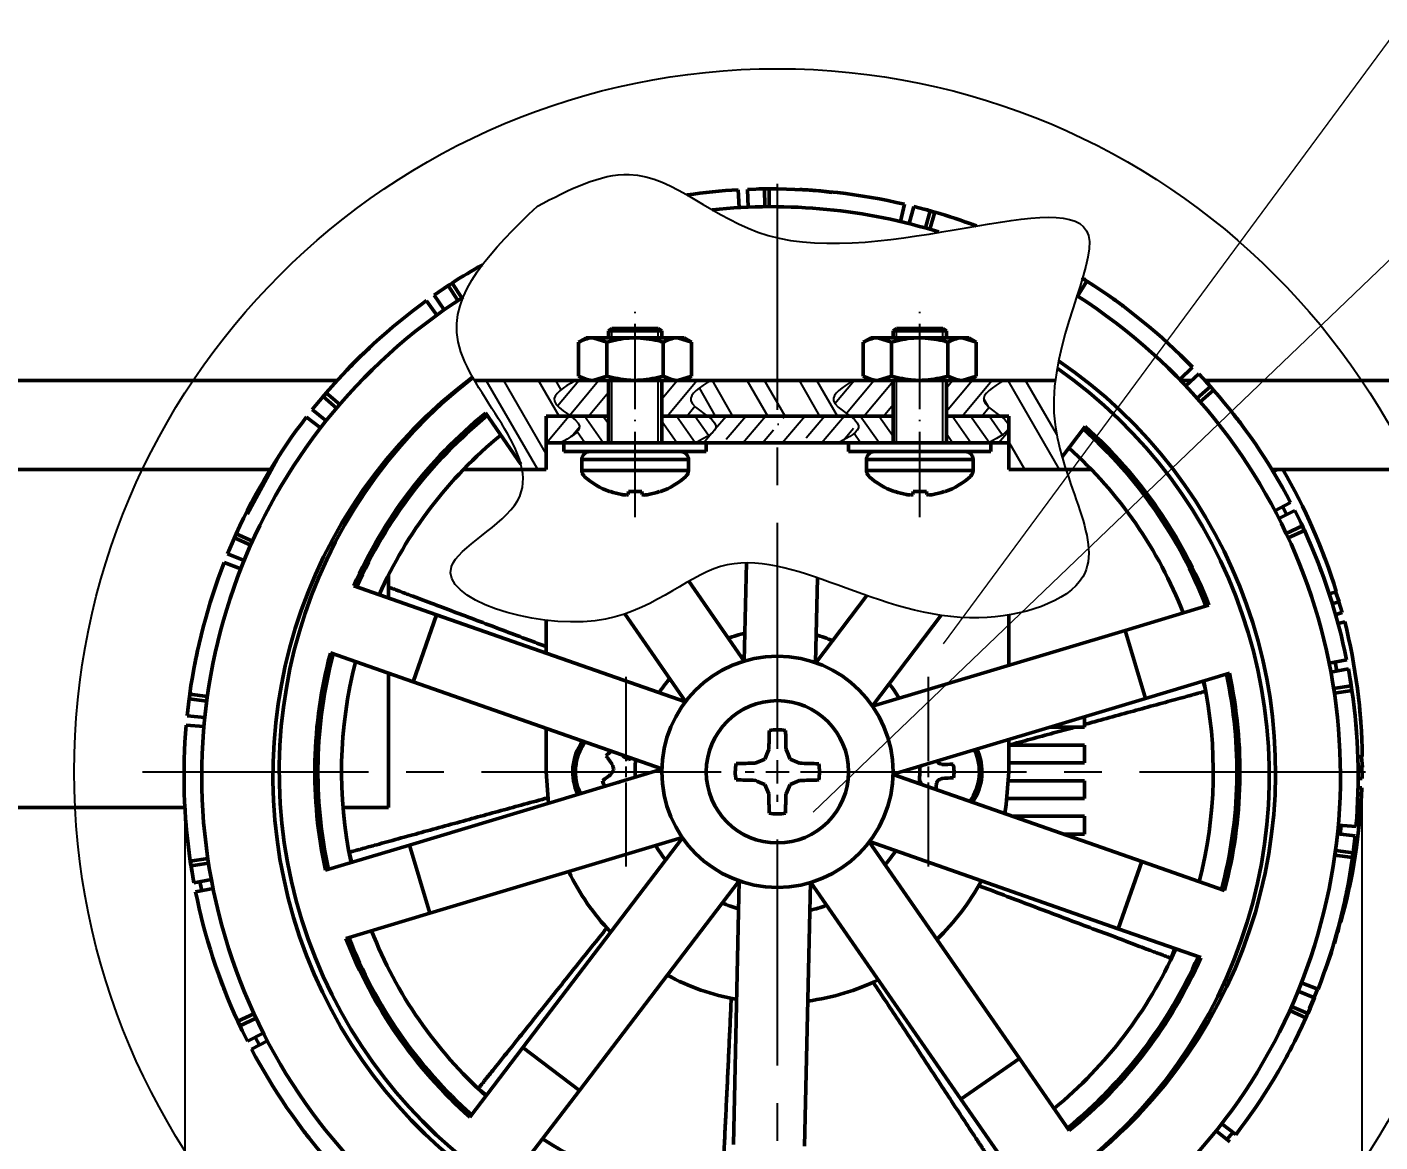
# Model space of a CAD drawing. Header units: inches. Extents: x -1846 to 3013, y 0 to 1997.
# Drawn here: x -982.8 to -868.7, y 184.3 to 278.4 of the extents above; entities that cross this region are included whole.
import ezdxf

# ---------------------------------------------------------------- set-up
doc = ezdxf.new("R2010")
doc.units = ezdxf.units.IN
doc.linetypes.add('ACAD_ISO04W100', pattern=[30, 24, -3, 0, -3])
doc.linetypes.add('CENTER2', pattern=[28.575, 19.05, -3.175, 3.175, -3.175])
doc.layers.get('0').update_dxf_attribs({"color": 2, "lineweight": 0})
for name, color, linetype, lineweight in [('Basic', 7, 'Continuous', 50), ('Tam', 1, 'ACAD_ISO04W100', 25), ('Thin', 3, 'Continuous', 25)]:
    doc.layers.add(name, color=color, linetype=linetype, lineweight=lineweight)
doc.styles.get("Standard").update_dxf_attribs({"font": '', "height": 4})
doc.styles.get('Standard').set_extended_font_data('TCVN 7284', italic=True)
doc.dimstyles.new('TCVN 7284', dxfattribs={"dimscale": 2, "dimtxt": 4, "dimasz": 2.5, "dimexe": 1.25, "dimexo": 0.625, "dimtad": 1, "dimtoh": 1, "dimdec": 0, "dimlfac": 0.66, "dimtxsty": 'Standard', "dimcen": 2.5, "dimclrd": 7, "dimclre": 7, "dimclrt": 7, "dimadec": 0, "dimazin": 0, "dimtfac": 1, "dimtdec": 0, "dimtofl": 0, "dimtmove": 0, "dimatfit": 3, "dimfxl": 1, "dimlwd": 25, "dimlwe": 25, "dimarcsym": 0})

# ---------------------------------------------------------------- blocks, each defined once
blk = doc.blocks.new('*U91')
at = {"layer": 'Tam', "color": 0, "linetype": 'CENTER2', "transparency": 16777216}
for p, q in [((0, 1.95), (0, 52.65)), ((-53.53, 0), (-1.95, 0)), ((1.95, 0), (52.79, 0)), ((0, -53.34), (0, -1.95))]:
    blk.add_line(p, q, dxfattribs=at)
at = {"layer": 'Tam', "color": 0, "linetype": 'Continuous', "transparency": 16777216}
for p, q in [((-0.98, 0), (0.98, 0)), ((0, -0.98), (0, 0.98))]:
    blk.add_line(p, q, dxfattribs=at)
blk = doc.blocks.new('*D96')
at = {"layer": 'Defpoints', "color": 0, "ltscale": 0.3, "transparency": 16777216}
for p in [(-840.75, 241.06), (-1245.75, 203.56), (-1245.75, 138.27)]:
    blk.add_point(p, dxfattribs=at)
at = {"layer": 'Thin', "color": 7, "linetype": 'Continuous', "lineweight": 25, "ltscale": 0.3, "transparency": 16777216}
for p, q in [((-840.75, 239.81), (-840.75, 135.77)), ((-1245.75, 202.31), (-1245.75, 135.77)), ((-845.75, 138.27), (-1240.75, 138.27))]:
    blk.add_line(p, q, dxfattribs=at)
at = {"layer": 'Thin', "color": 7, "ltscale": 0.3, "transparency": 16777216}
for points in [[(-1240.75, 139.1), (-1240.75, 137.44), (-1245.75, 138.27)], [(-845.75, 139.1), (-845.75, 137.44), (-840.75, 138.27)]]:
    blk.add_solid(points, dxfattribs=at)
at = {"layer": 'Thin', "color": 7, "ltscale": 0.3, "transparency": 16777216, "insert": (-1043.25, 141.92), "char_height": 4, "attachment_point": 5}
blk.add_mtext('270,0', dxfattribs=at)
blk = doc.blocks.new('*D94')
at = {"layer": 'Defpoints', "color": 0, "ltscale": 0.3, "transparency": 16777216}
for p in [(-969.46, 212.56), (-1115.25, 193.29), (-969.46, 146.27)]:
    blk.add_point(p, dxfattribs=at)
at = {"layer": 'Thin', "color": 7, "linetype": 'Continuous', "lineweight": 25, "ltscale": 0.3, "transparency": 16777216}
for p, q in [((-969.46, 211.31), (-969.46, 143.77)), ((-1115.25, 192.04), (-1115.25, 143.77)), ((-1110.25, 146.27), (-974.46, 146.27))]:
    blk.add_line(p, q, dxfattribs=at)
at = {"layer": 'Thin', "color": 7, "ltscale": 0.3, "transparency": 16777216}
for points in [[(-1110.25, 147.1), (-1110.25, 145.44), (-1115.25, 146.27)], [(-974.46, 147.1), (-974.46, 145.44), (-969.46, 146.27)]]:
    blk.add_solid(points, dxfattribs=at)
at = {"layer": 'Thin', "color": 7, "ltscale": 0.3, "transparency": 16777216, "insert": (-1042.35, 153.25), "char_height": 4, "attachment_point": 5}
blk.add_mtext('     {\\H0.7x;+0.5\\P}96,0 {\\H0.7x;-0.5}', dxfattribs=at)
blk = doc.blocks.new('*D95')
at = {"layer": 'Defpoints', "color": 0, "ltscale": 0.3, "transparency": 16777216}
for p in [(-969.46, 214.61), (-870.22, 214.61), (-870.22, 146.27)]:
    blk.add_point(p, dxfattribs=at)
at = {"layer": 'Thin', "color": 7, "linetype": 'Continuous', "lineweight": 25, "ltscale": 0.3, "transparency": 16777216}
for p, q in [((-969.46, 213.36), (-969.46, 143.77)), ((-870.22, 213.36), (-870.22, 143.77)), ((-964.46, 146.27), (-875.22, 146.27))]:
    blk.add_line(p, q, dxfattribs=at)
at = {"layer": 'Thin', "color": 7, "ltscale": 0.3, "transparency": 16777216}
for points in [[(-964.46, 147.1), (-964.46, 145.44), (-969.46, 146.27)], [(-875.22, 147.1), (-875.22, 145.44), (-870.22, 146.27)]]:
    blk.add_solid(points, dxfattribs=at)
at = {"layer": 'Thin', "color": 7, "ltscale": 0.3, "transparency": 16777216, "insert": (-919.77, 149.92), "char_height": 4, "attachment_point": 5}
blk.add_mtext('65,0', dxfattribs=at)
blk = doc.blocks.new('*U85')
at = {"layer": 'Tam', "color": 0, "linetype": 'CENTER2', "transparency": 16777216}
for p, q in [((0, 0.9), (0, 8)), ((-8, 0), (-0.9, 0)), ((0.9, 0), (8, 0)), ((0, -8), (0, -0.9))]:
    blk.add_line(p, q, dxfattribs=at)
at = {"layer": 'Tam', "color": 0, "linetype": 'Continuous', "transparency": 16777216}
for p, q in [((-0.45, 0), (0.45, 0)), ((0, -0.45), (0, 0.45))]:
    blk.add_line(p, q, dxfattribs=at)
blk = doc.blocks.new('*U86')
at = {"layer": 'Tam', "color": 0, "linetype": 'CENTER2', "transparency": 16777216}
for p, q in [((0, 0.9), (0, 8)), ((-8, 0), (-0.9, 0)), ((0.9, 0), (8, 0)), ((0, -8), (0, -0.9))]:
    blk.add_line(p, q, dxfattribs=at)
at = {"layer": 'Tam', "color": 0, "linetype": 'Continuous', "transparency": 16777216}
for p, q in [((-0.45, 0), (0.45, 0)), ((0, -0.45), (0, 0.45))]:
    blk.add_line(p, q, dxfattribs=at)

msp = doc.modelspace()

# ---------------------------------------------------------------- hatches: boundary and pattern name
at = {"layer": 'Thin', "ltscale": 0.3}
h = msp.add_hatch(dxfattribs=at)
h.set_pattern_fill('ANSI32', color=256, scale=0.4, angle=75)
h.set_pattern_definition([(120, (1.6667, 5), (-3.299557, -1.905), []), (120, (2.1315, 6.735), (-3.299557, -1.905), [])])
edge = h.paths.add_edge_path()
edge.add_line((-939, 245.56), (-936.96, 245.56))
edge.add_spline(control_points=[(-936.96, 245.56), (-937.51, 245.98), (-939.13, 246.99), (-937.5, 247.98), (-936.54, 248.56)], knot_values=[0, 0, 0, 0, 1.744291, 4.221109, 4.221109, 4.221109, 4.221109], degree=3, periodic=0)
edge.add_line((-936.54, 248.56), (-945.03, 248.56))
edge.add_spline(control_points=[(-945.17, 248.8), (-943.79, 246.35), (-941.77, 243.84), (-941.14, 241.54)], knot_values=[16.395486, 16.395486, 16.395486, 16.395486, 23.954284, 23.954284, 23.954284, 23.954284], degree=3, periodic=0)
edge.add_spline(control_points=[(-941.14, 241.54), (-941.1, 241.38), (-941.06, 241.22), (-941.03, 241.06)], knot_values=[23.954284, 23.954284, 23.954284, 23.954284, 24.476684, 24.476684, 24.476684, 24.476684], degree=3, periodic=0)
edge.add_line((-941.03, 241.06), (-939, 241.06))
edge.add_line((-939, 241.06), (-939, 245.56))
edge = h.paths.add_edge_path()
edge.add_line((-919.5, 248.56), (-925.1, 248.56))
edge.add_spline(control_points=[(-925.1, 248.56), (-926.04, 248), (-927.62, 247.01), (-925.96, 245.99), (-925.4, 245.56)], knot_values=[0.018863, 0.018863, 0.018863, 0.018863, 0.825606, 1.42576, 1.42576, 1.42576, 1.42576], degree=3, periodic=0)
edge.add_line((-925.4, 245.56), (-919.5, 245.56))
edge.add_line((-919.5, 245.56), (-919.5, 248.56))
edge = h.paths.add_edge_path()
edge.add_spline(control_points=[(-913.37, 245.56), (-913.93, 245.99), (-915.6, 247.01), (-914.01, 248), (-913.08, 248.56)], knot_values=[0.018863, 0.018863, 0.018863, 0.018863, 0.619017, 1.42576, 1.42576, 1.42576, 1.42576], degree=3, periodic=0)
edge.add_line((-913.08, 248.56), (-919.5, 248.56))
edge.add_line((-919.5, 248.56), (-919.5, 245.56))
edge.add_line((-919.5, 245.56), (-915.82, 245.56))
edge.add_line((-915.82, 245.56), (-913.37, 245.56))
edge = h.paths.add_edge_path()
edge.add_spline(control_points=[(-895.28, 241.39), (-895.72, 242.82), (-896.31, 245.2), (-896.18, 247.65), (-896.07, 248.56)], knot_values=[101.659015, 101.659015, 101.659015, 101.659015, 105.537105, 107.841149, 107.841149, 107.841149, 107.841149], degree=3, periodic=0)
edge.add_line((-896.07, 248.56), (-900.4, 248.56))
edge.add_spline(control_points=[(-900.4, 248.56), (-901.34, 248), (-902.93, 247.01), (-901.26, 245.99), (-900.7, 245.56)], knot_values=[0.018863, 0.018863, 0.018863, 0.018863, 0.825606, 1.42576, 1.42576, 1.42576, 1.42576], degree=3, periodic=0)
edge.add_line((-900.7, 245.56), (-900, 245.56))
edge.add_line((-900, 245.56), (-900, 244.79))
edge.add_spline(control_points=[(-900, 244.79), (-899.99, 244.78), (-899.98, 244.71), (-899.98, 244.64), (-900, 244.59)], knot_values=[1.795257, 1.795257, 1.795257, 1.795257, 1.816246, 1.895118, 1.895118, 1.895118, 1.895118], degree=3, periodic=0)
edge.add_line((-900, 244.59), (-900, 241.06))
edge.add_line((-900, 241.06), (-895.52, 241.06))
edge.add_line((-895.52, 241.06), (-895.28, 241.39))
at = {"layer": 'Thin'}
h = msp.add_hatch(dxfattribs=at)
h.set_pattern_fill('ANSI31', color=256, scale=0.4, angle=5)
h.set_pattern_definition([(50, (1.6667, 5), (-0.9728764, 0.8163403), [])])
edge = h.paths.add_edge_path()
edge.add_line((-933.75, 245.56), (-933.75, 248.56))
edge.add_line((-933.75, 248.56), (-936.54, 248.56))
edge.add_spline(control_points=[(-936.54, 248.56), (-937.5, 247.98), (-939.13, 246.99), (-937.51, 245.98), (-936.96, 245.56)], knot_values=[0, 0, 0, 0, 0.825606, 1.407036, 1.407036, 1.407036, 1.407036], degree=3, periodic=0)
edge.add_line((-936.96, 245.56), (-933.75, 245.56))
edge = h.paths.add_edge_path()
edge.add_spline(control_points=[(-925.4, 245.56), (-925.96, 245.99), (-927.62, 247.01), (-926.04, 248), (-925.1, 248.56)], knot_values=[0.018863, 0.018863, 0.018863, 0.018863, 0.619017, 1.42576, 1.42576, 1.42576, 1.42576], degree=3, periodic=0)
edge.add_line((-925.1, 248.56), (-929.25, 248.56))
edge.add_line((-929.25, 248.56), (-929.25, 245.56))
edge.add_line((-929.25, 245.56), (-925.4, 245.56))
edge = h.paths.add_edge_path()
edge.add_line((-909.75, 245.56), (-909.75, 248.56))
edge.add_line((-909.75, 248.56), (-913.08, 248.56))
edge.add_spline(control_points=[(-913.08, 248.56), (-914.01, 248), (-915.6, 247.01), (-913.93, 245.99), (-913.37, 245.56)], knot_values=[0.018863, 0.018863, 0.018863, 0.018863, 0.825606, 1.42576, 1.42576, 1.42576, 1.42576], degree=3, periodic=0)
edge.add_line((-913.37, 245.56), (-909.75, 245.56))
edge = h.paths.add_edge_path()
edge.add_spline(control_points=[(-900.7, 245.56), (-901.26, 245.99), (-902.93, 247.01), (-901.34, 248), (-900.4, 248.56)], knot_values=[0.018863, 0.018863, 0.018863, 0.018863, 0.619017, 1.42576, 1.42576, 1.42576, 1.42576], degree=3, periodic=0)
edge.add_line((-900.4, 248.56), (-905.25, 248.56))
edge.add_line((-905.25, 248.56), (-905.25, 245.56))
edge.add_line((-905.25, 245.56), (-900.7, 245.56))
at = {"layer": 'Thin', "ltscale": 0.3}
h = msp.add_hatch(dxfattribs=at)
h.set_pattern_fill('ANSI35', color=256, scale=0.4, angle=5)
h.set_pattern_definition([(50, (1.6667, 5), (-1.945753, 1.6326805), []), (50, (3.456, 5.1565), (-1.945753, 1.6326805), [3.175, -0.635, 0, -0.635])])
edge = h.paths.add_edge_path()
edge.add_spline(control_points=[(-937.8, 243.31), (-936.95, 243.77), (-935.65, 244.49), (-936.57, 245.27), (-936.96, 245.56)], knot_values=[4.221109, 4.221109, 4.221109, 4.221109, 6.367379, 7.595008, 7.595008, 7.595008, 7.595008], degree=3, periodic=0)
edge.add_line((-936.96, 245.56), (-939, 245.56))
edge.add_line((-939, 245.56), (-939, 243.31))
edge.add_line((-939, 243.31), (-937.8, 243.31))
edge = h.paths.add_edge_path()
edge.add_line((-919.5, 243.31), (-919.5, 245.56))
edge.add_line((-919.5, 245.56), (-925.4, 245.56))
edge.add_spline(control_points=[(-925.4, 245.56), (-925.03, 245.29), (-924.15, 244.5), (-925.49, 243.78), (-926.36, 243.31)], knot_values=[1.42576, 1.42576, 1.42576, 1.42576, 1.816246, 2.552473, 2.552473, 2.552473, 2.552473], degree=3, periodic=0)
edge.add_line((-926.36, 243.31), (-919.5, 243.31))
edge = h.paths.add_edge_path()
edge.add_spline(control_points=[(-914.34, 243.31), (-913.46, 243.78), (-912.13, 244.5), (-913, 245.29), (-913.37, 245.56)], knot_values=[1.42576, 1.42576, 1.42576, 1.42576, 2.161986, 2.552473, 2.552473, 2.552473, 2.552473], degree=3, periodic=0)
edge.add_line((-913.37, 245.56), (-915.82, 245.56))
edge.add_line((-915.82, 245.56), (-919.5, 245.56))
edge.add_line((-919.5, 245.56), (-919.5, 243.31))
edge.add_line((-919.5, 243.31), (-914.34, 243.31))
edge = h.paths.add_edge_path()
edge.add_spline(control_points=[(-900, 244.59), (-900.1, 244.15), (-900.89, 243.73), (-901.67, 243.31)], knot_values=[1.895118, 1.895118, 1.895118, 1.895118, 2.552473, 2.552473, 2.552473, 2.552473], degree=3, periodic=0)
edge.add_line((-901.67, 243.31), (-900, 243.31))
edge.add_line((-900, 243.31), (-900, 244.59))
edge = h.paths.add_edge_path()
edge.add_line((-900, 245.56), (-900.7, 245.56))
edge.add_spline(control_points=[(-900.7, 245.56), (-900.35, 245.3), (-900.06, 245.04), (-900, 244.79)], knot_values=[1.42576, 1.42576, 1.42576, 1.42576, 1.795257, 1.795257, 1.795257, 1.795257], degree=3, periodic=0)
edge.add_line((-900, 244.79), (-900, 245.56))
at = {"layer": 'Thin'}
h = msp.add_hatch(dxfattribs=at)
h.set_pattern_fill('ANSI31', color=256, scale=0.4, angle=80)
h.set_pattern_definition([(125, (1.6667, 5), (-1.0403231, -0.728442), [])])
edge = h.paths.add_edge_path()
edge.add_line((-933.75, 243.31), (-933.75, 245.56))
edge.add_line((-933.75, 245.56), (-936.96, 245.56))
edge.add_spline(control_points=[(-936.96, 245.56), (-936.57, 245.27), (-935.65, 244.49), (-936.95, 243.77), (-937.8, 243.31)], knot_values=[1.407036, 1.407036, 1.407036, 1.407036, 1.816246, 2.531669, 2.531669, 2.531669, 2.531669], degree=3, periodic=0)
edge.add_line((-937.8, 243.31), (-933.75, 243.31))
edge = h.paths.add_edge_path()
edge.add_spline(control_points=[(-926.36, 243.31), (-925.49, 243.78), (-924.15, 244.5), (-925.03, 245.29), (-925.4, 245.56)], knot_values=[1.42576, 1.42576, 1.42576, 1.42576, 2.161986, 2.552473, 2.552473, 2.552473, 2.552473], degree=3, periodic=0)
edge.add_line((-925.4, 245.56), (-929.25, 245.56))
edge.add_line((-929.25, 245.56), (-929.25, 243.31))
edge.add_line((-929.25, 243.31), (-926.36, 243.31))
edge = h.paths.add_edge_path()
edge.add_line((-909.75, 243.31), (-909.75, 245.56))
edge.add_line((-909.75, 245.56), (-913.37, 245.56))
edge.add_spline(control_points=[(-913.37, 245.56), (-913, 245.29), (-912.13, 244.5), (-913.46, 243.78), (-914.34, 243.31)], knot_values=[1.42576, 1.42576, 1.42576, 1.42576, 1.816246, 2.552473, 2.552473, 2.552473, 2.552473], degree=3, periodic=0)
edge.add_line((-914.34, 243.31), (-913.5, 243.31))
edge.add_line((-913.5, 243.31), (-909.75, 243.31))
edge = h.paths.add_edge_path()
edge.add_spline(control_points=[(-901.67, 243.31), (-900.89, 243.73), (-900.1, 244.15), (-900, 244.59)], knot_values=[1.895118, 1.895118, 1.895118, 1.895118, 2.552473, 2.552473, 2.552473, 2.552473], degree=3, periodic=0)
edge.add_line((-900, 244.59), (-900, 244.79))
edge.add_spline(control_points=[(-900, 244.79), (-900.06, 245.04), (-900.35, 245.3), (-900.7, 245.56)], knot_values=[1.42576, 1.42576, 1.42576, 1.42576, 1.795257, 1.795257, 1.795257, 1.795257], degree=3, periodic=0)
edge.add_line((-900.7, 245.56), (-905.25, 245.56))
edge.add_line((-905.25, 245.56), (-905.25, 243.31))
edge.add_line((-905.25, 243.31), (-901.67, 243.31))

# ---------------------------------------------------------------- linework, layer by layer
for p, q in [((-800.11, 369.11), (-905.53, 226.35)), ((-916.47, 212.16), (-800.11, 323.74))]:
    msp.add_line(p, q)
at = {"layer": 'Basic'}
for p, q in [((-922.72, 263.14), (-922.81, 264.64)), ((-922.03, 264.68), (-920.58, 264.72)), ((-921.97, 263.18), (-922.03, 264.68)), ((-920.57, 263.22), (-920.58, 264.72)), ((-920.58, 264.72), (-920.18, 264.69)), ((-920.18, 263.22), (-920.18, 264.72)), ((-916.47, 264.59), (-916.03, 264.56)), ((-915.98, 264.55), (-914.87, 264.41)), ((-909.11, 261.96), (-908.77, 263.42)), ((-908.38, 261.79), (-908.01, 263.24)), ((-908.01, 263.24), (-906.62, 262.87)), ((-907.02, 261.43), (-906.62, 262.87)), ((-906.65, 261.32), (-906.23, 262.76)), ((-906.62, 262.87), (-906.24, 262.73)), ((-947.26, 256.56), (-946.76, 256.83)), ((-946.1, 255.52), (-946.92, 256.78)), ((-894.2, 255.68), (-893.4, 256.95)), ((-893.8, 257.06), (-893.74, 257.16)), ((-893.76, 257.18), (-893.74, 257.16)), ((-893.74, 257.16), (-893.41, 256.92)), ((-948.45, 255.75), (-947.26, 256.56)), ((-947.59, 254.52), (-948.45, 255.75)), ((-946.43, 255.31), (-947.26, 256.56)), ((-948.21, 254.08), (-949.09, 255.29)), ((-935.62, 252.16), (-936.26, 251.79)), ((-935.62, 252.16), (-935.07, 252.16)), ((-933.88, 251.79), (-935.07, 252.16)), ((-931.5, 252.16), (-935.07, 252.16)), ((-933.75, 252.75), (-933.45, 252.95)), ((-933.75, 252.16), (-933.75, 252.75)), ((-933.75, 252.75), (-929.25, 252.75)), ((-929.55, 252.95), (-933.45, 252.95)), ((-931.5, 252.16), (-927.92, 252.16)), ((-929.25, 252.75), (-929.55, 252.95)), ((-929.25, 252.75), (-929.25, 252.16)), ((-926.73, 251.79), (-927.92, 252.16)), ((-927.92, 252.16), (-927.37, 252.16)), ((-926.73, 251.79), (-927.37, 252.16)), ((-911.62, 252.16), (-912.26, 251.79)), ((-911.62, 252.16), (-911.07, 252.16)), ((-909.88, 251.79), (-911.07, 252.16)), ((-907.5, 252.16), (-911.07, 252.16)), ((-909.75, 252.75), (-909.45, 252.95)), ((-909.75, 252.16), (-909.75, 252.75)), ((-909.75, 252.75), (-905.25, 252.75)), ((-905.55, 252.95), (-909.45, 252.95)), ((-907.5, 252.16), (-903.92, 252.16)), ((-905.25, 252.75), (-905.55, 252.95)), ((-905.25, 252.75), (-905.25, 252.16)), ((-902.73, 251.79), (-903.92, 252.16)), ((-903.92, 252.16), (-903.37, 252.16)), ((-902.73, 251.79), (-903.37, 252.16)), ((-954.66, 250.59), (-953.83, 251.33)), ((-936.26, 248.93), (-936.26, 251.79)), ((-933.88, 248.93), (-933.88, 251.79)), ((-929.12, 248.93), (-929.12, 251.79)), ((-926.73, 248.93), (-926.73, 251.79)), ((-912.26, 248.93), (-912.26, 251.79)), ((-909.88, 248.93), (-909.88, 251.79)), ((-905.12, 248.93), (-905.12, 251.79)), ((-902.73, 248.93), (-902.73, 251.79)), ((-936.26, 248.93), (-935.62, 248.56)), ((-933.88, 248.93), (-935.07, 248.56)), ((-926.73, 248.93), (-927.92, 248.56)), ((-927.37, 248.56), (-926.73, 248.93)), ((-912.26, 248.93), (-911.62, 248.56)), ((-909.88, 248.93), (-911.07, 248.56)), ((-902.73, 248.93), (-903.92, 248.56)), ((-903.37, 248.56), (-902.73, 248.93)), ((-885.57, 248.64), (-884.5, 249.69)), ((-885.05, 248.1), (-883.96, 249.12)), ((-883.96, 249.12), (-882.99, 248.05)), ((-1136.25, 248.56), (-956.61, 248.56)), ((-956.61, 248.56), (-1132.72, 248.56)), ((-957.8, 247.21), (-957.4, 247.61)), ((-945.01, 248.56), (-921.76, 248.56)), ((-945.01, 248.56), (-896.07, 248.56)), ((-933.75, 243.31), (-933.75, 248.56)), ((-929.25, 248.56), (-929.25, 243.31)), ((-909.75, 243.31), (-909.75, 248.56)), ((-905.25, 248.56), (-905.25, 243.31)), ((-885.5, 248.56), (-884.55, 248.56)), ((-884.11, 247.06), (-882.99, 248.05)), ((-883.85, 246.77), (-882.72, 247.75)), ((-883.45, 248.56), (-846.75, 248.56)), ((-848.25, 248.56), (-883.45, 248.56)), ((-882.99, 248.05), (-882.74, 247.73)), ((-958.72, 246.1), (-957.8, 247.21)), ((-956.66, 246.24), (-957.8, 247.21)), ((-956.4, 246.54), (-957.54, 247.52)), ((-958.01, 244.57), (-959.2, 245.48)), ((-957.55, 245.16), (-958.72, 246.1)), ((-944.11, 245.82), (-941.12, 241.51)), ((-933.75, 245.56), (-939, 245.56)), ((-939, 241.06), (-939, 245.56)), ((-915.82, 245.56), (-929.25, 245.56)), ((-909.75, 245.56), (-915.82, 245.56)), ((-900, 245.56), (-905.25, 245.56)), ((-900, 241.06), (-900, 245.56)), ((-893.55, 244.68), (-895.5, 242.13)), ((-913.5, 243.31), (-939, 243.31)), ((-937.5, 243.31), (-937.5, 242.56)), ((-925.5, 242.56), (-925.5, 243.31)), ((-900, 243.31), (-915.87, 243.31)), ((-913.5, 243.31), (-913.5, 242.56)), ((-901.5, 242.56), (-901.5, 243.31)), ((-964.19, 237.29), (-961.45, 242.32)), ((-925.5, 242.56), (-937.5, 242.56)), ((-936, 241.89), (-936, 240.98)), ((-927, 241.89), (-936, 241.89)), ((-927, 240.98), (-927, 241.89)), ((-901.5, 242.56), (-913.5, 242.56)), ((-912, 241.89), (-912, 240.98)), ((-903, 241.89), (-912, 241.89)), ((-903, 240.98), (-903, 241.89)), ((-962.25, 241.06), (-1132.72, 241.06)), ((-941.02, 241.06), (-945.96, 241.06)), ((-939, 241.06), (-941.02, 241.06)), ((-927, 240.98), (-936, 240.98)), ((-903, 240.98), (-912, 240.98)), ((-900, 241.06), (-895.17, 241.06)), ((-893.03, 241.06), (-895.17, 241.06)), ((-848.25, 241.06), (-877.81, 241.06)), ((-877.69, 240.86), (-877.35, 241.06)), ((-963.22, 239.4), (-962.63, 240.35)), ((-933.57, 239.19), (-933.65, 239.19)), ((-932.06, 239.19), (-932.09, 238.94)), ((-930.93, 239.19), (-932.06, 239.19)), ((-930.91, 238.94), (-930.93, 239.19)), ((-929.35, 239.19), (-929.42, 239.19)), ((-909.57, 239.19), (-909.65, 239.19)), ((-908.06, 239.19), (-908.09, 238.94)), ((-906.93, 239.19), (-908.06, 239.19)), ((-906.91, 238.94), (-906.93, 239.19)), ((-905.35, 239.19), (-905.42, 239.19)), ((-877.55, 237.58), (-876.23, 238.28)), ((-877.21, 236.91), (-875.87, 237.59)), ((-876.9, 237.92), (-876.55, 237.23)), ((-875.87, 237.59), (-875.24, 236.29)), ((-876.59, 235.65), (-875.24, 236.29)), ((-875.24, 236.29), (-875.09, 235.91)), ((-965.85, 233.95), (-965.28, 235.28)), ((-965.28, 235.28), (-965.01, 235.77)), ((-963.91, 234.67), (-965.28, 235.28)), ((-963.75, 235.02), (-965.12, 235.64)), ((-876.43, 235.3), (-875.07, 235.92)), ((-964.46, 233.38), (-965.85, 233.95)), ((-964.74, 232.68), (-966.14, 233.22)), ((-922.1, 233.17), (-922.29, 224.91)), ((-952.29, 232.16), (-952.29, 230.22)), ((-926.97, 231.63), (-922.31, 224.9)), ((-916.13, 231.92), (-916.29, 224.77)), ((-955.21, 231.24), (-948.24, 228.8)), ((-911.95, 230.42), (-916.26, 224.76)), ((-872.97, 230.57), (-872.38, 230.75)), ((-872.44, 230.73), (-872.13, 229.9)), ((-872.43, 230.74), (-872.34, 230.46)), ((-883.12, 229.62), (-890.19, 227.49)), ((-872.75, 229.72), (-872.13, 229.9)), ((-872.16, 229.9), (-871.87, 228.98)), ((-948.24, 228.8), (-950.22, 223.14)), ((-948.24, 228.8), (-927.26, 221.46)), ((-939, 225.57), (-939, 228.33)), ((-932.36, 228.87), (-927.25, 221.48)), ((-905.68, 228.76), (-911.49, 221.13)), ((-900, 224.55), (-900, 228.79)), ((-872.48, 228.81), (-871.87, 228.98)), ((-872.23, 228.08), (-871.67, 228.22)), ((-890.19, 227.49), (-911.47, 221.1)), ((-888.46, 221.75), (-890.19, 227.49)), ((-957.19, 225.58), (-950.22, 223.14)), ((-872.98, 224.71), (-871.5, 225.01)), ((-952.29, 223.86), (-952.29, 212.56)), ((-881.39, 223.87), (-888.46, 221.75)), ((-872.83, 223.97), (-871.36, 224.24)), ((-871.36, 224.24), (-871.11, 222.82)), ((-950.22, 223.14), (-929.24, 215.8)), ((-883.61, 223.2), (-883.38, 222.35)), ((-872.6, 222.59), (-871.11, 222.82)), ((-871.11, 222.82), (-871.08, 222.41)), ((-969.27, 220.28), (-969.1, 221.71)), ((-969.1, 221.71), (-968.98, 222.27)), ((-967.61, 221.52), (-969.1, 221.71)), ((-967.56, 221.9), (-969.05, 222.11)), ((-888.46, 221.75), (-909.75, 215.36)), ((-872.54, 222.2), (-871.05, 222.42)), ((-967.78, 220.13), (-969.27, 220.28)), ((-893.62, 220.2), (-893.62, 219.31)), ((-870.82, 220.54), (-870.71, 219.42)), ((-967.85, 219.37), (-969.34, 219.5)), ((-939, 215.56), (-939, 219.21)), ((-896.57, 219.31), (-893.62, 219.31)), ((-900, 215.56), (-900, 218.29)), ((-893.62, 217.81), (-900, 217.81)), ((-893.62, 217.81), (-893.62, 216.31)), ((-870.55, 216.83), (-870.19, 216.83)), ((-870.25, 216.83), (-870.18, 215.95)), ((-870.24, 216.83), (-870.23, 216.54)), ((-950.53, 209.38), (-929.25, 215.77)), ((-907.3, 216.09), (-907.51, 216)), ((-907.3, 216.09), (-907.31, 216.09)), ((-907.3, 216.09), (-907.3, 216.09)), ((-900, 216.31), (-893.62, 216.31)), ((-870.58, 215.95), (-870.18, 215.95)), ((-870.22, 215.95), (-870.2, 214.99)), ((-939, 215.56), (-938.81, 212.9)), ((-932.94, 214.66), (-932.92, 214.67)), ((-932.92, 214.67), (-932.79, 214.71)), ((-932.92, 214.67), (-932.92, 214.67)), ((-888.77, 207.99), (-909.75, 215.33)), ((-893.62, 214.81), (-900.01, 214.81)), ((-893.62, 214.81), (-893.62, 213.31)), ((-870.54, 215), (-870.2, 214.99)), ((-900.13, 213.31), (-893.62, 213.31)), ((-870.54, 214.22), (-870.22, 214.21)), ((-1066.29, 212.56), (-969.46, 212.56)), ((-956.12, 212.56), (-952.29, 212.56)), ((-893.62, 211.81), (-899.7, 211.81)), ((-893.62, 211.81), (-893.62, 210.31)), ((-872.21, 211.07), (-870.71, 210.94)), ((-871.96, 211.04), (-872.05, 210.29)), ((-948.8, 203.63), (-927.52, 210.02)), ((-940.97, 192.32), (-927.5, 210)), ((-895.41, 210.31), (-893.62, 210.31)), ((-872.28, 210.32), (-870.79, 210.16)), ((-870.79, 210.16), (-870.96, 208.73)), ((-957.6, 207.26), (-950.53, 209.38)), ((-955.38, 207.92), (-955.61, 208.77)), ((-950.53, 209.38), (-948.8, 203.63)), ((-899.09, 191.38), (-911.75, 209.65)), ((-890.76, 202.33), (-911.73, 209.67)), ((-872.44, 208.92), (-870.96, 208.73)), ((-967.52, 208.24), (-969, 208.02)), ((-968.94, 207.63), (-968.98, 208.19)), ((-967.46, 207.86), (-968.94, 207.63)), ((-968.7, 206.2), (-968.94, 207.63)), ((-890.76, 202.33), (-888.77, 207.99)), ((-881.8, 205.55), (-888.77, 207.99)), ((-872.5, 208.54), (-871.01, 208.33)), ((-870.96, 208.73), (-871.04, 208.33)), ((-967.22, 206.47), (-968.7, 206.2)), ((-967.08, 205.73), (-968.55, 205.44)), ((-968.19, 206.29), (-968.03, 205.54)), ((-936.19, 188.68), (-922.73, 206.37)), ((-923.21, 184.14), (-922.71, 206.36)), ((-917.21, 184), (-916.71, 206.22)), ((-904.03, 187.96), (-916.68, 206.23)), ((-871.67, 204.67), (-871.76, 204.24)), ((-955.88, 201.51), (-948.8, 203.63)), ((-883.79, 199.89), (-890.76, 202.33)), ((-872.24, 202.19), (-872.53, 201.09)), ((-872.07, 202.88), (-872.25, 202.01)), ((-872.05, 202.89), (-872.13, 202.59)), ((-872.09, 202.89), (-872.01, 202.86)), ((-885.98, 200.65), (-886.29, 199.83)), ((-872.81, 200.36), (-872.78, 200.35)), ((-966.42, 197.95), (-966.57, 198.36)), ((-875.31, 197.76), (-873.92, 197.22)), ((-875.6, 197.06), (-874.21, 196.5)), ((-874.21, 196.5), (-874.77, 195.17)), ((-963.63, 195.14), (-964.99, 194.52)), ((-876.3, 195.42), (-874.94, 194.8)), ((-876.14, 195.77), (-874.77, 195.17)), ((-874.77, 195.17), (-874.97, 194.81)), ((-964.82, 194.15), (-965.02, 194.68)), ((-963.46, 194.79), (-964.82, 194.15)), ((-964.19, 192.85), (-964.82, 194.15)), ((-962.85, 193.53), (-964.19, 192.85)), ((-962.5, 192.86), (-963.83, 192.16)), ((-963.53, 193.19), (-963.17, 192.51)), ((-875.75, 193.09), (-876.27, 192.09)), ((-945.44, 186.44), (-940.97, 192.32)), ((-940.97, 192.32), (-936.19, 188.68)), ((-904.03, 187.96), (-899.09, 191.38)), ((-894.89, 185.31), (-899.09, 191.38)), ((-876.6, 191.47), (-876.81, 191.09)), ((-944.04, 188.29), (-944.72, 188.84)), ((-940.67, 182.81), (-936.19, 188.68)), ((-899.82, 181.89), (-904.03, 187.96)), ((-959.67, 185.58), (-959.93, 185.93)), ((-882.51, 185.28), (-881.34, 184.34)), ((-882.04, 185.87), (-880.86, 184.96)), ((-881.6, 184.55), (-881.11, 185.15))]:
    msp.add_line(p, q, dxfattribs=at)
at = {"layer": 'Basic', "flags": 128}
for points in [[(-872.47, 224.81), (-872.34, 224.08), (-872.34, 224.06)], [(-932.43, 216.82), (-932.51, 216.91), (-932.53, 216.95)], [(-900.32, 212.03), (-900.2, 212.79), (-900, 215.56)], [(-906.49, 214.19), (-906.46, 214.2)], [(-873.34, 198.78), (-873.26, 199), (-872.78, 200.35)], [(-874.64, 195.63), (-874.33, 196.33), (-873.95, 197.23)]]:
    msp.add_lwpolyline(points, dxfattribs=at)
at = {"layer": 'Basic'}
for radius in [9.75, 6]:
    msp.add_circle((-919.5, 215.56), radius, dxfattribs=at)
for centre, radius, start, end in [((-920.03, 215.22), 49.5, 93.22, 98.2227), ((-920.03, 215.22), 49.5, 90.1789, 91.2024), ((-920.03, 215.22), 49.5, 76.8563, 90.179), ((-920.03, 215.22), 48, 72.8481, 95.928), ((-920.03, 215.22), 49.5, 73.8153, 74.8388), ((-920.03, 215.22), 49.5, 69.5941, 73.8154), ((-920.03, 215.22), 49.5, 119.4627, 122.9063), ((-920.03, 215.22), 49.5, 122.9063, 123.9297), ((-920.03, 215.22), 49.5, 57.4516, 57.9538), ((-920.03, 215.22), 49.5, 44.1291, 57.4518), ((-920.03, 215.22), 48, 122.7379, 57.4876), ((-920.03, 215.22), 49.5, 125.9473, 139.2699), ((-919.5, 215.56), 42, 127.6576, 55.6347), ((-920.03, 215.22), 42, 126.7891, 54.9541), ((-920.03, 215.22), 49.5, 41.088, 42.1115), ((-920.03, 215.22), 49.5, 27.7654, 41.0881), ((-920.03, 215.22), 49.5, 139.2699, 140.2934), ((-920.03, 215.22), 49.5, 142.3109, 155.6336), ((-919.5, 215.56), 39, 129.1225, 156.2991), ((-919.5, 215.56), 38.74, 129.1525, 156.2691), ((-919.5, 215.56), 38.74, 21.1525, 48.2691), ((-919.5, 215.56), 39, 21.1225, 48.2991), ((-919.5, 215.56), 36.75, 129.3932, 156.0284), ((-935.32, 241.89), 0.675, 90, 180), ((-927.67, 241.89), 0.675, 0, 90), ((-911.32, 241.89), 0.675, 90, 180), ((-903.67, 241.89), 0.675, 0, 90), ((-919.5, 215.56), 36.75, 21.3932, 48.0284), ((-935.32, 240.98), 0.675, 180, 227.5073), ((-927.67, 240.98), 0.675, 312.4927, 0), ((-911.32, 240.98), 0.675, 180, 227.5073), ((-903.67, 240.98), 0.675, 312.4927, 0), ((-919.68, 216.17), 49.5, 17.1364, 30.196), ((-931.5, 245.15), 6.34, 227.5073, 250.175), ((-931.5, 245.15), 6.34, 289.825, 312.4927), ((-907.5, 245.15), 6.34, 227.5073, 250.175), ((-907.5, 245.15), 6.34, 289.825, 312.4927), ((-931.5, 245.2), 6.36, 250.973, 259.8338), ((-931.87, 244.26), 5.37, 262.0158, 266.036), ((-932.42, 239.95), 1.07, 279.4515, 288.2689), ((-930.57, 239.95), 1.07, 251.7311, 260.5485), ((-931.12, 244.26), 5.37, 273.964, 277.9842), ((-931.5, 245.2), 6.36, 280.1662, 289.027), ((-907.5, 245.2), 6.36, 250.973, 259.8338), ((-907.87, 244.26), 5.37, 262.0158, 266.036), ((-908.42, 239.95), 1.07, 279.4515, 288.2689), ((-906.57, 239.95), 1.07, 251.7311, 260.5485), ((-907.12, 244.26), 5.37, 273.964, 277.9842), ((-907.5, 245.2), 6.36, 280.1662, 289.027), ((-920.03, 215.22), 49.5, 24.7244, 25.7479), ((-920.03, 215.22), 49.5, 155.6336, 156.657), ((-920.03, 215.22), 49.5, 11.4018, 24.7245), ((-920.03, 215.22), 49.5, 158.6745, 171.9972), ((-919.68, 216.17), 49.5, 0.7728, 14.0955), ((-919.5, 215.56), 12, 103.1883, 110.2333), ((-919.5, 215.56), 12, 67.1883, 74.2333), ((-919.5, 215.56), 39, 165.1225, 192.2991), ((-919.5, 215.56), 38.74, 165.1525, 192.2691), ((-919.5, 215.56), 36.75, 165.3932, 192.0284), ((-919.5, 215.56), 38.74, 345.1525, 12.2691), ((-919.5, 215.56), 39, 345.1225, 12.2991), ((-919.5, 215.56), 12, 139.1883, 146.2333), ((-919.5, 215.56), 12, 31.1883, 38.2333), ((-919.5, 215.56), 36.75, 345.3932, 12.0284), ((-920.03, 215.22), 49.5, 8.3607, 9.3843), ((-920.03, 215.22), 49.5, 171.9972, 173.0206), ((-920.03, 215.22), 49.5, 355.0382, 8.3609), ((-920.03, 215.22), 49.5, 175.0382, 188.3609), ((-831.89, 215.64), 88.35, 177.7914, 178.8386), ((-919.5, 215.56), 3.55, 78.7726, 101.0221), ((-1007.11, 215.96), 88.35, 0.9561, 2.0032), ((-932.25, 215.56), 4.5, 145.089, 205.2238), ((-932.25, 215.56), 4.28, 144.2676, 205.6628), ((-932.25, 215.56), 2.15, 126.3924, 141.4404), ((-879.67, 254.09), 65.78, 214.4217, 215.2498), ((-968.97, 155.32), 71.53, 58.9607, 59.287), ((-828.59, 177.73), 99.86, 156.5731, 157.0721), ((-1010.54, 178.06), 99.86, 22.7226, 23.2216), ((-906.75, 215.56), 4.28, 324.2676, 25.6628), ((-906.75, 215.56), 4.5, 325.089, 25.2238), ((-872.01, 178.84), 71.53, 148.9607, 149.287), ((-863.69, 232.21), 71.53, 192.9949, 193.3211), ((-915.6, 147), 71.53, 103.065, 103.3211), ((-919.5, 215.56), 12, 175.1883, 182.2333), ((-919.5, 215.56), 3.55, 168.7726, 191.0221), ((-919.89, 127.95), 88.35, 90.9561, 92.0032), ((-881.99, 124.52), 99.86, 112.7226, 113.2216), ((-957.33, 124.66), 99.86, 66.5731, 67.0721), ((-919.42, 127.95), 88.35, 87.7914, 88.8386), ((-919.5, 215.56), 3.55, 348.7726, 11.0221), ((-919.5, 215.56), 12, 355.1883, 2.2333), ((-971.46, 186.47), 71.93, 24.5323, 24.6427), ((-931.78, 149.6), 71.53, 68.566, 68.8923), ((-904.7, 150.41), 65.78, 89.9929, 90.8209), ((-906.75, 215.56), 2.15, 346.4126, 17.0116), ((-893.88, 162.86), 65.78, 127.0321, 127.8601), ((-932.25, 215.56), 2.15, 200.8414, 214.7658), ((-919.58, 303.17), 88.35, 267.7914, 268.8386), ((-881.67, 306.47), 99.86, 246.5731, 247.0721), ((-828.46, 253.07), 99.86, 202.7226, 203.2216), ((-1010.4, 253.39), 99.86, 336.5731, 337.0721), ((-957, 306.6), 99.86, 292.7226, 293.2216), ((-919.1, 303.17), 88.35, 270.9561, 272.0032), ((-842.4, 244.49), 71.53, 204.4473, 204.8052), ((-972.71, 240.6), 71.53, 338.566, 338.8923), ((-974.05, 213.49), 67.93, 0.4784, 0.8146), ((-935.68, 279.91), 71.53, 294.5319, 294.8581), ((-908.6, 280.72), 65.78, 272.6032, 273.4313), ((-831.89, 215.17), 88.35, 180.9561, 182.0032), ((-1007.11, 215.48), 88.35, 357.7914, 358.8386), ((-919.68, 216.17), 49.5, 344.4091, 357.7318), ((-919.5, 215.56), 3.55, 258.7726, 281.0221), ((-919.5, 215.56), 12, 211.1883, 218.2333), ((-919.5, 215.56), 12, 319.1883, 326.2333), ((-920.03, 215.22), 49.5, 351.9971, 353.0206), ((-920.03, 215.22), 49.5, 188.3609, 189.3843), ((-920.03, 215.22), 49.5, 338.6745, 351.9972), ((-919.5, 215.56), 19.5, 205.5607, 223.8609), ((-920.03, 215.22), 49.5, 191.4018, 204.7245), ((-919.5, 215.56), 19.5, 313.5607, 331.8609), ((-919.5, 215.56), 12, 247.1883, 254.2333), ((-919.5, 215.56), 12, 283.1883, 290.2333), ((-919.5, 215.56), 36.75, 201.3932, 228.0284), ((-919.5, 215.56), 39, 201.1225, 228.2991), ((-919.5, 215.56), 38.74, 201.1525, 228.2691), ((-919.5, 215.56), 36.75, 309.3932, 336.0284), ((-919.5, 215.56), 38.74, 309.1525, 336.2691), ((-919.5, 215.56), 39, 309.1225, 336.2991), ((-919.5, 215.56), 19.5, 241.5607, 259.8609), ((-919.5, 215.56), 19.5, 277.5607, 295.8609), ((-920.03, 215.22), 49.5, 335.6334, 336.657), ((-920.03, 215.22), 49.5, 204.7245, 205.7479), ((-920.03, 215.22), 49.5, 322.3109, 335.6336), ((-920.03, 215.22), 49.5, 207.7654, 221.0881), ((-919.5, 215.56), 36.75, 237.3932, 264.0284)]:
    msp.add_arc(centre, radius, start, end, dxfattribs=at)
for points, knots in [([(-917.6, 264.66), (-917.58, 264.66), (-917.54, 264.66), (-917.18, 264.64), (-916.81, 264.62), (-916.53, 264.6), (-916.47, 264.59)], [0, 0, 0, 0, 0.304092, 0.60952, 0.917222, 1, 1, 1, 1]), ([(-903.77, 261.97), (-903.75, 261.97), (-903.71, 261.95), (-903.38, 261.84), (-903.03, 261.71), (-902.76, 261.61), (-902.7, 261.59)], [0, 0, 0, 0, 0.304092, 0.60952, 0.917222, 1, 1, 1, 1]), ([(-891.26, 255.5), (-891.24, 255.49), (-891.2, 255.46), (-890.92, 255.26), (-890.62, 255.04), (-890.39, 254.87), (-890.34, 254.83)], [0, 0, 0, 0, 0.304092, 0.60952, 0.917222, 1, 1, 1, 1]), ([(-935.07, 252.16), (-935.1, 252.16), (-935.5, 252.16), (-935.89, 251.97), (-936.26, 251.79)], [0, 0, 0, 0, 0.0701503, 1, 1, 1, 1]), ([(-931.5, 252.16), (-931.67, 252.16), (-932.48, 252.14), (-933.27, 251.95), (-933.88, 251.79)], [0, 0, 0, 0, 0.219209, 1, 1, 1, 1]), ([(-929.12, 251.79), (-929.27, 251.84), (-930.04, 252.06), (-930.85, 252.12), (-931.5, 252.16)], [0, 0, 0, 0, 0.194876, 1, 1, 1, 1]), ([(-927.92, 252.16), (-927.95, 252.16), (-928.36, 252.16), (-928.75, 251.97), (-929.12, 251.79)], [0, 0, 0, 0, 0.0701503, 1, 1, 1, 1]), ([(-911.07, 252.16), (-911.1, 252.16), (-911.5, 252.16), (-911.89, 251.97), (-912.26, 251.79)], [0, 0, 0, 0, 0.0701503, 1, 1, 1, 1]), ([(-907.5, 252.16), (-907.67, 252.16), (-908.48, 252.14), (-909.27, 251.95), (-909.88, 251.79)], [0, 0, 0, 0, 0.219209, 1, 1, 1, 1]), ([(-905.12, 251.79), (-905.27, 251.84), (-906.04, 252.06), (-906.85, 252.12), (-907.5, 252.16)], [0, 0, 0, 0, 0.194876, 1, 1, 1, 1]), ([(-903.92, 252.16), (-903.95, 252.16), (-904.36, 252.16), (-904.75, 251.97), (-905.12, 251.79)], [0, 0, 0, 0, 0.0701503, 1, 1, 1, 1]), ([(-955.8, 249.43), (-955.79, 249.45), (-955.76, 249.48), (-955.51, 249.73), (-955.26, 250), (-955.05, 250.2), (-955.01, 250.24)], [0, 0, 0, 0, 0.3040915, 0.6095198, 0.9172221, 1, 1, 1, 1]), ([(-935.07, 248.56), (-935.1, 248.56), (-935.5, 248.57), (-935.89, 248.76), (-936.26, 248.93)], [0, 0, 0, 0, 0.07015, 1, 1, 1, 1]), ([(-931.5, 248.56), (-931.67, 248.57), (-932.48, 248.58), (-933.27, 248.78), (-933.88, 248.93)], [0, 0, 0, 0, 0.219209, 1, 1, 1, 1]), ([(-929.12, 248.93), (-929.27, 248.89), (-930.04, 248.67), (-930.85, 248.61), (-931.5, 248.56)], [0, 0, 0, 0, 0.194876, 1, 1, 1, 1]), ([(-927.92, 248.56), (-927.95, 248.56), (-928.36, 248.57), (-928.75, 248.76), (-929.12, 248.93)], [0, 0, 0, 0, 0.07015, 1, 1, 1, 1]), ([(-911.07, 248.56), (-911.1, 248.56), (-911.5, 248.57), (-911.89, 248.76), (-912.26, 248.93)], [0, 0, 0, 0, 0.07015, 1, 1, 1, 1]), ([(-907.5, 248.56), (-907.67, 248.57), (-908.48, 248.58), (-909.27, 248.78), (-909.88, 248.93)], [0, 0, 0, 0, 0.219209, 1, 1, 1, 1]), ([(-905.12, 248.93), (-905.27, 248.89), (-906.04, 248.67), (-906.85, 248.61), (-907.5, 248.56)], [0, 0, 0, 0, 0.194876, 1, 1, 1, 1]), ([(-903.92, 248.56), (-903.95, 248.56), (-904.36, 248.57), (-904.75, 248.76), (-905.12, 248.93)], [0, 0, 0, 0, 0.07015, 1, 1, 1, 1]), ([(-881.07, 245.76), (-881.06, 245.75), (-881.03, 245.71), (-880.82, 245.43), (-880.59, 245.14), (-880.42, 244.91), (-880.38, 244.86)], [0, 0, 0, 0, 0.304092, 0.60952, 0.917222, 1, 1, 1, 1]), ([(-963.99, 237.97), (-963.98, 237.99), (-963.96, 238.02), (-963.8, 238.34), (-963.63, 238.66), (-963.49, 238.92), (-963.46, 238.97)], [0, 0, 0, 0, 0.304092, 0.60952, 0.917222, 1, 1, 1, 1]), ([(-873.77, 234.67), (-873.76, 234.65), (-873.75, 234.61), (-873.62, 234.28), (-873.48, 233.94), (-873.38, 233.67), (-873.36, 233.61)], [0, 0, 0, 0, 0.3040915, 0.6095198, 0.9172221, 1, 1, 1, 1]), ([(-874.05, 233.55), (-874.04, 233.53), (-874.02, 233.49), (-873.89, 233.16), (-873.76, 232.82), (-873.66, 232.55), (-873.64, 232.49)], [0, 0, 0, 0, 0.304092, 0.60952, 0.917222, 1, 1, 1, 1]), ([(-952.29, 231.14), (-952.28, 231.14), (-952.24, 231.12), (-952.15, 231.09), (-952.01, 231.03), (-951.86, 230.98), (-951.72, 230.93), (-951.43, 230.82), (-951.08, 230.68), (-950.58, 230.49), (-949.6, 230.13), (-948.05, 229.54), (-946.06, 228.79), (-944.1, 228.05), (-942.18, 227.32), (-940.47, 226.68), (-939.42, 226.28), (-939, 226.13)], [0, 0, 0, 0, 0.002147, 0.012582, 0.022381, 0.031471, 0.041162, 0.052138, 0.104696, 0.162906, 0.242736, 0.38817, 0.51771, 0.650473, 0.782327, 0.912601, 1, 1, 1, 1]), ([(-968.62, 224.66), (-968.62, 224.68), (-968.61, 224.72), (-968.54, 225.07), (-968.47, 225.43), (-968.4, 225.71), (-968.39, 225.77)], [0, 0, 0, 0, 0.304092, 0.60952, 0.917222, 1, 1, 1, 1]), ([(-883.38, 222.35), (-883.47, 222.33), (-883.59, 222.3), (-883.82, 222.23), (-883.96, 222.2), (-884.1, 222.16), (-884.25, 222.12), (-884.39, 222.08), (-884.7, 221.99), (-885.06, 221.89), (-885.58, 221.75), (-886.58, 221.48), (-888.18, 221.04), (-890.23, 220.48), (-892.04, 219.98), (-893.17, 219.67), (-893.62, 219.55)], [0, 0, 0, 0, 0.061295, 0.077572, 0.090595, 0.102824, 0.114169, 0.126264, 0.139962, 0.205555, 0.278202, 0.37783, 0.559334, 0.721002, 0.886693, 1, 1, 1, 1]), ([(-870.42, 220.98), (-870.42, 220.96), (-870.41, 220.92), (-870.38, 220.57), (-870.35, 220.2), (-870.33, 219.91), (-870.32, 219.85)], [0, 0, 0, 0, 0.304092, 0.60952, 0.917222, 1, 1, 1, 1]), ([(-894.47, 219.31), (-895.05, 219.15), (-896.28, 218.82), (-898.14, 218.31), (-899.38, 217.97), (-900, 217.8)], [0, 0, 0, 0, 0.309573, 0.657454, 1, 1, 1, 1]), ([(-870.75, 219.85), (-870.74, 219.83), (-870.74, 219.79), (-870.71, 219.44), (-870.68, 219.07), (-870.66, 218.78), (-870.65, 218.72)], [0, 0, 0, 0, 0.304092, 0.60952, 0.917222, 1, 1, 1, 1]), ([(-955.61, 208.77), (-955.52, 208.8), (-955.4, 208.83), (-955.17, 208.89), (-955.04, 208.93), (-954.89, 208.97), (-954.74, 209.01), (-954.6, 209.05), (-954.3, 209.13), (-953.94, 209.23), (-953.42, 209.37), (-952.41, 209.65), (-950.81, 210.09), (-948.77, 210.65), (-946.75, 211.2), (-944.76, 211.75), (-942.79, 212.29), (-940.8, 212.83), (-939.51, 213.19), (-938.85, 213.37)], [0, 0, 0, 0, 0.0392855, 0.0497178, 0.0580647, 0.0659026, 0.0731739, 0.0809258, 0.0897053, 0.1317455, 0.1783069, 0.2421617, 0.3584922, 0.4621096, 0.5683052, 0.673773, 0.7779774, 0.8814171, 0.9914826, 0.9914826, 0.9914826, 0.9914826]), ([(-969.31, 210.59), (-969.31, 210.61), (-969.32, 210.65), (-969.35, 211), (-969.38, 211.37), (-969.4, 211.66), (-969.4, 211.72)], [0, 0, 0, 0, 0.304092, 0.60952, 0.917222, 1, 1, 1, 1]), ([(-871.08, 206.8), (-871.1, 206.7), (-871.13, 206.51), (-871.21, 206.14), (-871.27, 205.86), (-871.28, 205.8)], [0, 0, 0, 0, 0.438891, 0.881051, 1, 1, 1, 1]), ([(-886.29, 199.83), (-886.38, 199.86), (-886.49, 199.91), (-886.72, 199.99), (-886.84, 200.04), (-886.98, 200.09), (-887.13, 200.15), (-887.27, 200.2), (-887.56, 200.31), (-887.91, 200.44), (-888.42, 200.63), (-889.39, 201), (-890.94, 201.59), (-892.93, 202.33), (-894.89, 203.07), (-896.82, 203.8), (-898.73, 204.52), (-900.65, 205.25), (-901.89, 205.72), (-902.53, 205.96)], [0, 0, 0, 0, 0.0393221, 0.0497641, 0.0581188, 0.0659639, 0.073242, 0.0810011, 0.0897889, 0.1318682, 0.178473, 0.2423872, 0.3588261, 0.46254, 0.5688345, 0.6744006, 0.778702, 0.882238, 0.9909709, 0.9909709, 0.9909709, 0.9909709]), ([(-871.44, 205.78), (-871.44, 205.76), (-871.45, 205.72), (-871.52, 205.37), (-871.59, 205.01), (-871.65, 204.73), (-871.67, 204.67)], [0, 0, 0, 0, 0.304092, 0.60952, 0.917222, 1, 1, 1, 1]), ([(-944.72, 188.84), (-944.66, 188.92), (-944.59, 189.01), (-944.44, 189.2), (-944.35, 189.31), (-944.26, 189.42), (-944.16, 189.55), (-944.07, 189.66), (-943.87, 189.91), (-943.64, 190.2), (-943.3, 190.62), (-942.65, 191.43), (-941.61, 192.73), (-940.29, 194.38), (-938.98, 196.02), (-937.69, 197.63), (-936.42, 199.22), (-935.14, 200.82), (-934.3, 201.86), (-933.88, 202.39)], [0, 0, 0, 0, 0.0392939, 0.0497285, 0.0580772, 0.0659167, 0.0731896, 0.0809432, 0.0897246, 0.1317738, 0.1783452, 0.2422137, 0.3585693, 0.4622089, 0.5684273, 0.6739178, 0.7781446, 0.8816065, 0.990257, 0.990257, 0.990257, 0.990257]), ([(-966.01, 196.89), (-966.02, 196.91), (-966.03, 196.95), (-966.16, 197.28), (-966.3, 197.62), (-966.4, 197.89), (-966.42, 197.95)], [0, 0, 0, 0, 0.304092, 0.60952, 0.917222, 1, 1, 1, 1]), ([(-901.88, 183.31), (-901.93, 183.39), (-902, 183.5), (-902.13, 183.7), (-902.21, 183.81), (-902.29, 183.94), (-902.37, 184.07), (-902.46, 184.19), (-902.63, 184.45), (-902.83, 184.77), (-903.13, 185.21), (-903.7, 186.08), (-904.61, 187.47), (-905.78, 189.25), (-906.93, 191), (-908.06, 192.72), (-909.18, 194.42), (-910.31, 196.14), (-911.04, 197.25), (-911.42, 197.82)], [0, 0, 0, 0, 0.0395421, 0.0500425, 0.0584439, 0.0663329, 0.0736517, 0.0814543, 0.0902911, 0.1326059, 0.1794714, 0.2437432, 0.3608334, 0.4651275, 0.5720166, 0.6781733, 0.7830582, 0.8871734, 0.9965497, 0.9965497, 0.9965497, 0.9965497]), ([(-924.2, 179.12), (-924.19, 179.21), (-924.19, 179.33), (-924.18, 179.57), (-924.17, 179.71), (-924.16, 179.86), (-924.16, 180.02), (-924.15, 180.17), (-924.14, 180.48), (-924.12, 180.85), (-924.09, 181.39), (-924.04, 182.43), (-923.97, 184.09), (-923.87, 186.21), (-923.77, 188.3), (-923.67, 190.36), (-923.58, 192.4), (-923.48, 194.45), (-923.42, 195.78), (-923.39, 196.46)], [0, 0, 0, 0, 0.0394777, 0.0499611, 0.0583488, 0.066225, 0.0735319, 0.0813217, 0.0901442, 0.13239, 0.1791793, 0.2433465, 0.3602462, 0.4643706, 0.5710857, 0.6770696, 0.7817838, 0.8857296, 0.9949178, 0.9949178, 0.9949178, 0.9949178]), ([(-876.06, 192.47), (-876.07, 192.46), (-876.09, 192.42), (-876.26, 192.11), (-876.43, 191.78), (-876.57, 191.53), (-876.6, 191.47)], [0, 0, 0, 0, 0.3040915, 0.6095198, 0.9172221, 1, 1, 1, 1]), ([(-958.98, 184.68), (-959, 184.7), (-959.02, 184.73), (-959.24, 185.01), (-959.46, 185.3), (-959.64, 185.53), (-959.67, 185.58)], [0, 0, 0, 0, 0.3040915, 0.6095198, 0.9172221, 1, 1, 1, 1])]:
    msp.add_open_spline(points, degree=3, knots=knots, dxfattribs=at)
at = {"layer": 'Tam', "ltscale": 0.3}
for p, q in [((-931.5, 237.04), (-931.5, 254.98)), ((-907.5, 237.04), (-907.5, 254.98))]:
    msp.add_line(p, q, dxfattribs=at)
at = {"layer": 'Thin'}
for p, q in [((-933.45, 252.16), (-933.45, 252.95)), ((-929.55, 252.16), (-929.55, 252.95)), ((-909.45, 252.16), (-909.45, 252.95)), ((-905.55, 252.16), (-905.55, 252.95)), ((-933.45, 243.31), (-933.45, 248.56)), ((-929.55, 243.31), (-929.55, 248.56)), ((-909.45, 243.31), (-909.45, 248.56)), ((-905.55, 243.31), (-905.55, 248.56))]:
    msp.add_line(p, q, dxfattribs=at)
msp.add_circle((-919.5, 215.56), 59.29, dxfattribs=at)
for points in [[(-939.74, 263.27), (-946.41, 251.83), (-941.41, 238.42), (-946.98, 232.86), (-934.85, 228.3), (-924.29, 232.86), (-902.51, 228.55), (-893.75, 232), (-896.18, 245.84), (-893.28, 260.8), (-920.29, 260.8), (-931.99, 265.94), (-939.74, 263.27)], [(-936.54, 248.56), (-938.3, 246.81), (-936.19, 244.71), (-937.87, 243.27)]]:
    msp.add_spline(points, degree=3, dxfattribs=at)
for points in [[(-925.1, 248.56), (-926.04, 248), (-928.07, 246.73), (-923.44, 244.88), (-925.49, 243.78), (-926.36, 243.31)], [(-913.08, 248.56), (-914.01, 248), (-916.04, 246.73), (-911.41, 244.88), (-913.46, 243.78), (-914.34, 243.31)], [(-900.4, 248.56), (-901.34, 248), (-903.37, 246.73), (-898.74, 244.88), (-900.79, 243.78), (-901.67, 243.31)]]:
    msp.add_open_spline(points, degree=3, knots=[0.018863, 0.018863, 0.018863, 0.018863, 0.825606, 1.816246, 2.552473, 2.552473, 2.552473, 2.552473], dxfattribs=at)

# ---------------------------------------------------------------- block references
at = {"layer": 'Tam', "linetype": 'CENTER2'}
for name, p in [('*U91', (-919.5, 215.56)), ('*U85', (-932.25, 215.56)), ('*U86', (-906.75, 215.56))]:
    msp.add_blockref(name, p, dxfattribs=at)

# ---------------------------------------------------------------- dimensions: what is measured, and where the dimension line sits
at = {"layer": 'Thin', "ltscale": 0.3}
for base, p1, p2, text, picture, middle in [((-1245.75, 138.27), (-840.75, 241.06), (-1245.75, 203.56), '270,0', '*D96', (-1043.25, 138.27)), ((-870.22, 146.27), (-969.46, 214.61), (-870.22, 214.61), '65,0', '*D95', (-919.77, 146.27)), ((-969.46, 146.27), (-1115.25, 193.29), (-969.46, 212.56), '     {\\H0.7x;+0.5\\P}96,0 {\\H0.7x;-0.5}', '*D94', (-1042.35, 146.27))]:
    dim = msp.add_linear_dim(base=base, p1=p1, p2=p2, text=text, dimstyle='TCVN 7284', dxfattribs=at)
    dim.commit()
    dim.dimension.update_dxf_attribs({"geometry": picture, "text_midpoint": middle, "dimtype": 160})

doc.saveas('drawing.dxf')
